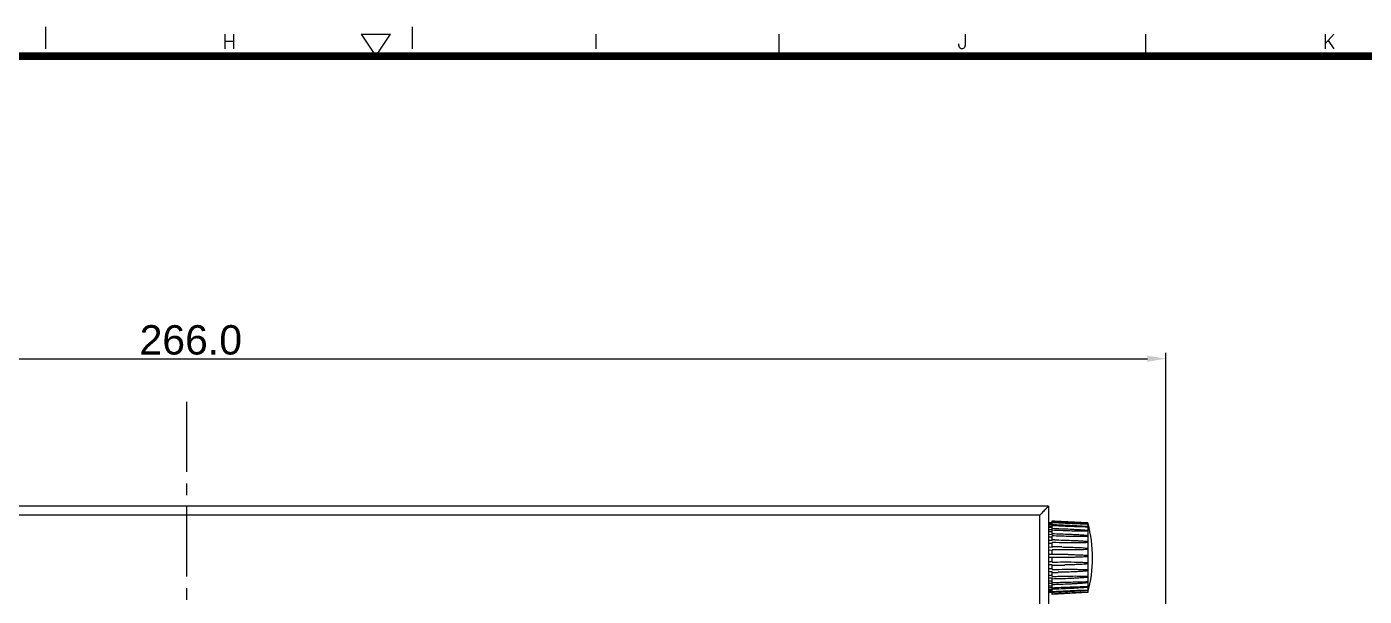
# Model space of a CAD drawing. Extents: x -329 to 5579, y -1951 to 3105.
# Drawn here: x 3010.4 to 3192.8, y -1471 to -1393.4 of the extents above; entities that cross this region are included whole.
import ezdxf
from ezdxf.enums import TextEntityAlignment as Align

# ---------------------------------------------------------------- set-up
doc = ezdxf.new("R2010")
doc.units = 0
doc.header["$PDMODE"] = 3
doc.header["$PDSIZE"] = 1.5
doc.linetypes.add('CENTER', pattern=[17.8, 10.75, -2.35, 2.35, -2.35])
doc.linetypes.add('CENTER2', pattern=[28.575, 19.05, -3.175, 3.175, -3.175])
doc.layers.get('0').update_dxf_attribs({"linetype": 'CONTINUOUS'})
doc.layers.get('DEFPOINTS').update_dxf_attribs({"linetype": 'CONTINUOUS'})
for name, color, linetype in [('3', 112, 'CENTER'), ('DIM', 1, 'CONTINUOUS'), ('KNOB_STOP-M3DXF_CONTINUOUS', 7, 'CONTINUOUS'), ('PANEL_TOP130DXF_CONTINUOUS', 7, 'CONTINUOUS')]:
    doc.layers.add(name, color=color, linetype=linetype)
doc.styles.add('OMI-1', font='arial.ttf', dxfattribs={"oblique": 1})
doc.styles.add('SIM', font='simplex')
doc.dimstyles.new('1', dxfattribs={"dimtxt": 4, "dimasz": 2.5, "dimexe": 0.8, "dimexo": 0.3, "dimgap": 0.5, "dimtad": 1, "dimtoh": 1, "dimdec": 1, "dimzin": 0, "dimtxsty": 'OMI-1', "dimcen": 0, "dimclrd": 256, "dimclre": 256, "dimclrt": 256, "dimazin": 3, "dimtfac": 0.8, "dimtdec": 1, "dimtix": 1, "dimtmove": 0, "dimatfit": 3, "dimtolj": 1, "dimtzin": 0})

# ---------------------------------------------------------------- blocks, each defined once
blk = doc.blocks.new('*D7087')
at = {"layer": 'DEFPOINTS', "color": 0}
for p in [(3165.7, -1438.61), (2899.7, -1477.22), (3165.7, -1477.22)]:
    blk.add_point(p, dxfattribs=at)
at = {"layer": 'DIM'}
for p, q in [((2899.7, -1476.92), (2899.7, -1437.81)), ((2902.2, -1438.61), (3163.2, -1438.61)), ((3165.7, -1476.92), (3165.7, -1437.81))]:
    blk.add_line(p, q, dxfattribs=at)
for points in [[(2902.2, -1438.19), (2902.2, -1439.03), (2899.7, -1438.61)], [(3163.2, -1439.03), (3163.2, -1438.19), (3165.7, -1438.61)]]:
    blk.add_solid(points, dxfattribs=at)
at = {"layer": 'DIM', "insert": (3032.7, -1436.07), "char_height": 4, "attachment_point": 5, "style": 'OMI-1'}
blk.add_mtext('\\A1;266.0', dxfattribs=at)

msp = doc.modelspace()

# ---------------------------------------------------------------- linework, layer by layer
for p, q in [((3012.98, -1396.39), (3012.98, -1393.39)), ((3062.98, -1396.39), (3062.98, -1393.39)), ((3055.98, -1394.39), (3057.98, -1397.39)), ((3055.98, -1394.39), (3059.98, -1394.39)), ((3057.98, -1397.39), (3059.98, -1394.39)), ((3112.98, -1397.39), (3112.98, -1394.39)), ((3162.98, -1397.39), (3162.98, -1394.39))]:
    msp.add_line(p, q)
at = {"const_width": 1}
msp.add_lwpolyline([(3462.98, -1397.39), (2662.98, -1397.39), (2662.98, -1947.39), (3462.98, -1947.39)], close=True, dxfattribs=at)
at = {"layer": '3', "linetype": 'CENTER2', "ltscale": 0.5}
msp.add_line((3032.2, -1882.63), (3032.2, -1444.18), dxfattribs=at)
at = {"layer": 'KNOB_STOP-M3DXF_CONTINUOUS', "color": 7, "linetype": 'CONTINUOUS'}
for p, q in [((3150.2, -1460.97), (3149.7, -1460.97)), ((3150.2, -1461.92), (3150.2, -1460.72)), ((3155.07, -1460.98), (3155.07, -1460.98)), ((3155.07, -1460.98), (3155.08, -1461)), ((3155.07, -1460.99), (3155.07, -1461.12)), ((3150.2, -1461), (3149.7, -1461)), ((3150.2, -1461.09), (3149.7, -1461.09)), ((3150.2, -1461.2), (3149.7, -1461.2)), ((3150.2, -1461.41), (3149.7, -1461.41)), ((3150.2, -1461.6), (3149.7, -1461.6)), ((3150.2, -1461.92), (3149.7, -1461.91)), ((3150.2, -1462.18), (3149.7, -1462.18)), ((3150.2, -1462.59), (3149.7, -1462.58)), ((3150.2, -1462.59), (3150.2, -1461.98)), ((3150.2, -1463.4), (3150.2, -1462.75)), ((3155.07, -1462.1), (3154.98, -1462.11)), ((3155.07, -1461.17), (3155.07, -1461.46)), ((3155.07, -1461.54), (3155.07, -1461.99)), ((3155.07, -1462.1), (3155.07, -1462.68)), ((3150.2, -1462.91), (3149.7, -1462.92)), ((3150.2, -1463.4), (3149.7, -1463.39)), ((3150.2, -1463.77), (3149.7, -1463.78)), ((3150.2, -1464.31), (3149.7, -1464.3)), ((3150.2, -1464.31), (3150.2, -1463.65)), ((3155.07, -1462.82), (3155.07, -1463.5)), ((3155.07, -1463.67), (3155.07, -1464.42)), ((3155.07, -1464.6), (3155.07, -1465.4)), ((3150.2, -1464.71), (3149.7, -1464.72)), ((3150.2, -1465.29), (3149.7, -1465.28)), ((3150.2, -1465.7), (3149.7, -1465.71)), ((3150.2, -1466.28), (3149.7, -1466.27)), ((3150.2, -1465.27), (3150.2, -1464.65)), ((3150.2, -1466.32), (3150.2, -1465.69)), ((3155.07, -1465.58), (3155.07, -1466.39)), ((3150.2, -1466.68), (3149.7, -1466.69)), ((3150.2, -1467.25), (3149.7, -1467.24)), ((3150.2, -1467.63), (3149.7, -1467.64)), ((3150.2, -1468.15), (3149.7, -1468.14)), ((3150.2, -1467.34), (3150.2, -1466.68)), ((3150.2, -1468.29), (3150.2, -1467.63)), ((3155.07, -1466.57), (3155.07, -1467.35)), ((3155.07, -1467.52), (3155.07, -1468.24)), ((3150.2, -1468.49), (3149.7, -1468.5)), ((3150.2, -1468.94), (3149.7, -1468.94)), ((3150.2, -1469.23), (3149.7, -1469.24)), ((3150.2, -1469.6), (3149.7, -1469.59)), ((3150.2, -1469.82), (3149.7, -1469.83)), ((3150.2, -1470.08), (3149.7, -1470.08)), ((3150.2, -1469.12), (3150.2, -1468.49)), ((3150.2, -1469.81), (3150.2, -1469.23)), ((3150.2, -1470.72), (3150.2, -1469.82)), ((3155.07, -1468.4), (3155.07, -1469.02)), ((3155.07, -1469.15), (3155.07, -1469.66)), ((3155.07, -1469.66), (3155.07, -1469.66)), ((3155.07, -1469.76), (3155.07, -1470.12)), ((3150.2, -1470.23), (3149.7, -1470.23)), ((3150.2, -1470.38), (3149.7, -1470.38)), ((3150.2, -1470.44), (3149.7, -1470.44)), ((3150.2, -1470.47), (3149.7, -1470.47)), ((3155.07, -1470.47), (3150.2, -1470.72)), ((3155.07, -1470.19), (3155.07, -1470.4)), ((3155.07, -1470.42), (3155.07, -1470.47))]:
    msp.add_line(p, q, dxfattribs=at)
for centre, radius, start, end in [((3137.5, -1465.72), 18.2, 344.8926, 14.9859), ((3154.17, -1461.31), 0.919, 11.0011, 11.7658), ((3148.98, -1553.61), 90.33, 88.9988, 89.2284), ((3149.99, -1550.85), 86.6, 88.992, 89.8638), ((3150.95, -1548.15), 82.88, 88.998, 90.5177), ((3150.44, -1381.87), 84.86, 269.8356, 271.008), ((3149.46, -1379.09), 88.64, 270.4804, 271.0045), ((3154.57, -1483.58), 14.56, 88.0477, 89.0475), ((3153.97, -1470.17), 1.13, 346.9987, 347.5594)]:
    msp.add_arc(centre, radius, start, end, dxfattribs=at)
for points, knots in [([(3150.2, -1460.72), (3151.01, -1460.76), (3152.23, -1460.83), (3153.85, -1460.91), (3154.67, -1460.96), (3155.07, -1460.98)], [0, 0, 0, 0, 0.500254, 0.750309, 1, 1, 1, 1]), ([(3155.07, -1460.99), (3154.67, -1460.97), (3153.85, -1460.93), (3152.23, -1460.85), (3151.01, -1460.79), (3150.2, -1460.74)], [0, 0, 0, 0, 0.249638, 0.499688, 1, 1, 1, 1]), ([(3150.2, -1460.85), (3150.61, -1460.87), (3151.42, -1460.91), (3152.64, -1460.97), (3153.65, -1461.03), (3154.46, -1461.08), (3154.87, -1461.1), (3155.07, -1461.12)], [0, 0, 0, 0, 0.250047, 0.500131, 0.750194, 0.875172, 1, 1, 1, 1]), ([(3155.07, -1461.17), (3154.87, -1461.16), (3154.46, -1461.15), (3153.65, -1461.12), (3152.64, -1461.08), (3151.42, -1461.02), (3150.61, -1460.98), (3150.2, -1460.95)], [0, 0, 0, 0, 0.124666, 0.249569, 0.499605, 0.749773, 1, 1, 1, 1]), ([(3155.08, -1461.01), (3155.08, -1461.01), (3155.08, -1461.01), (3155.08, -1461.01), (3155.08, -1461.01), (3155.08, -1461.01), (3155.07, -1461), (3155.07, -1460.99), (3155.07, -1460.99)], [0, 0, 0, 0, 0.018842, 0.068589, 0.149563, 0.261594, 0.575374, 1, 1, 1, 1]), ([(3150.2, -1461.18), (3150.61, -1461.2), (3151.42, -1461.24), (3152.64, -1461.3), (3153.65, -1461.36), (3154.46, -1461.41), (3154.87, -1461.44), (3155.07, -1461.46)], [0, 0, 0, 0, 0.24997, 0.50001, 0.750074, 0.875085, 1, 1, 1, 1]), ([(3155.07, -1461.54), (3154.87, -1461.54), (3154.46, -1461.54), (3153.65, -1461.52), (3152.64, -1461.48), (3151.42, -1461.43), (3150.61, -1461.39), (3150.2, -1461.37)], [0, 0, 0, 0, 0.124656, 0.249545, 0.499566, 0.749741, 1, 1, 1, 1]), ([(3150.2, -1461.72), (3150.61, -1461.73), (3151.42, -1461.77), (3152.43, -1461.81), (3153.25, -1461.86), (3153.86, -1461.89), (3154.46, -1461.93), (3154.87, -1461.97), (3155.07, -1461.99)], [0, 0, 0, 0, 0.24991, 0.499909, 0.624934, 0.749969, 0.875006, 1, 1, 1, 1]), ([(3154.98, -1462.11), (3154.78, -1462.11), (3154.38, -1462.11), (3153.59, -1462.1), (3152.59, -1462.08), (3151.4, -1462.04), (3150.6, -1462), (3150.2, -1461.98)], [0, 0, 0, 0, 0.124723, 0.249618, 0.499615, 0.74976, 1, 1, 1, 1]), ([(3150.2, -1462.43), (3150.61, -1462.44), (3151.42, -1462.47), (3152.43, -1462.51), (3153.25, -1462.55), (3153.86, -1462.58), (3154.46, -1462.62), (3154.87, -1462.66), (3155.07, -1462.68)], [0, 0, 0, 0, 0.249878, 0.499848, 0.624864, 0.749898, 0.874949, 1, 1, 1, 1]), ([(3154.6, -1462.84), (3154.23, -1462.84), (3153.5, -1462.84), (3152.03, -1462.82), (3150.93, -1462.78), (3150.2, -1462.75)], [0, 0, 0, 0, 0.249769, 0.499748, 1, 1, 1, 1]), ([(3155.07, -1461.13), (3155.07, -1461.14), (3155.08, -1461.15), (3155.08, -1461.16), (3155.08, -1461.17), (3155.08, -1461.18), (3155.08, -1461.18)], [0, 0, 0, 0, 0.422755, 0.736038, 0.927964, 1, 1, 1, 1]), ([(3155.08, -1461.18), (3155.08, -1461.18), (3155.07, -1461.17), (3155.07, -1461.17), (3155.07, -1461.17)], [0, 0, 0, 0, 0.306244, 1, 1, 1, 1]), ([(3155.07, -1461.46), (3155.07, -1461.46), (3155.07, -1461.48), (3155.08, -1461.49), (3155.08, -1461.5)], [0, 0, 0, 0, 0.26972, 1, 1, 1, 1]), ([(3155.08, -1461.5), (3155.08, -1461.51), (3155.08, -1461.52), (3155.08, -1461.54), (3155.08, -1461.54), (3155.08, -1461.55), (3155.07, -1461.55)], [0, 0, 0, 0, 0.716718, 0.826695, 0.908292, 1, 1, 1, 1]), ([(3155.07, -1461.55), (3155.07, -1461.55), (3155.07, -1461.55), (3155.07, -1461.54), (3155.07, -1461.54)], [0, 0, 0, 0, 0.69084, 1, 1, 1, 1]), ([(3155.07, -1461.99), (3155.07, -1462), (3155.08, -1462.03), (3155.08, -1462.07), (3155.08, -1462.09), (3155.07, -1462.1), (3155.07, -1462.1)], [0, 0, 0, 0, 0.378718, 0.687424, 0.897059, 1, 1, 1, 1]), ([(3155.07, -1462.68), (3155.07, -1462.69), (3155.08, -1462.72), (3155.08, -1462.77), (3155.08, -1462.8), (3155.07, -1462.82), (3155.07, -1462.82)], [0, 0, 0, 0, 0.331586, 0.625632, 0.854082, 1, 1, 1, 1]), ([(3155.08, -1461), (3155.08, -1461.01), (3155.08, -1461.01), (3155.08, -1461.01), (3155.08, -1461.01), (3155.08, -1461.01), (3155.08, -1461.01)], [0, 0, 0, 0, 0.436263, 0.749621, 0.937726, 1, 1, 1, 1]), ([(3154.11, -1463.7), (3153.78, -1463.71), (3153.13, -1463.71), (3151.83, -1463.7), (3150.85, -1463.68), (3150.2, -1463.65)], [0, 0, 0, 0, 0.24988, 0.499859, 1, 1, 1, 1]), ([(3150.56, -1463.29), (3150.94, -1463.3), (3151.69, -1463.32), (3152.63, -1463.35), (3153.38, -1463.38), (3153.95, -1463.41), (3154.51, -1463.45), (3154.88, -1463.48), (3155.07, -1463.5)], [0, 0, 0, 0, 0.249888, 0.499847, 0.624855, 0.749881, 0.874928, 1, 1, 1, 1]), ([(3151.52, -1464.26), (3151.81, -1464.27), (3152.41, -1464.28), (3153.3, -1464.31), (3154.04, -1464.34), (3154.63, -1464.38), (3154.92, -1464.41), (3155.07, -1464.42)], [0, 0, 0, 0, 0.24993, 0.499898, 0.749912, 0.874943, 1, 1, 1, 1]), ([(3155.07, -1464.6), (3154.94, -1464.61), (3154.68, -1464.63), (3154.15, -1464.65), (3153.76, -1464.66), (3153.5, -1464.66)], [0, 0, 0, 0, 0.249899, 0.499891, 1, 1, 1, 1]), ([(3155.07, -1463.67), (3154.91, -1463.68), (3154.59, -1463.69), (3154.27, -1463.7), (3154.11, -1463.7)], [0, 0, 0, 0, 0.499796, 1, 1, 1, 1]), ([(3155.07, -1463.5), (3155.08, -1463.53), (3155.08, -1463.58), (3155.08, -1463.63), (3155.07, -1463.66), (3155.07, -1463.67)], [0, 0, 0, 0, 0.579301, 0.820657, 1, 1, 1, 1]), ([(3155.07, -1464.42), (3155.08, -1464.45), (3155.08, -1464.5), (3155.08, -1464.56), (3155.07, -1464.59), (3155.07, -1464.6)], [0, 0, 0, 0, 0.541454, 0.792945, 1, 1, 1, 1]), ([(3153.5, -1464.66), (3152.95, -1464.67), (3151.85, -1464.68), (3150.75, -1464.66), (3150.2, -1464.65)], [0, 0, 0, 0, 0.49994, 1, 1, 1, 1]), ([(3152.77, -1465.68), (3152.34, -1465.69), (3151.49, -1465.7), (3150.63, -1465.69), (3150.2, -1465.69)], [0, 0, 0, 0, 0.499999, 1, 1, 1, 1]), ([(3150.2, -1466.32), (3150.7, -1466.31), (3151.69, -1466.3), (3152.68, -1466.3), (3153.18, -1466.31)], [0, 0, 0, 0, 0.500029, 1, 1, 1, 1]), ([(3152.4, -1465.28), (3152.62, -1465.29), (3153.07, -1465.3), (3153.74, -1465.32), (3154.29, -1465.34), (3154.74, -1465.37), (3154.96, -1465.39), (3155.07, -1465.4)], [0, 0, 0, 0, 0.24998, 0.49997, 0.749971, 0.874983, 1, 1, 1, 1]), ([(3155.07, -1465.58), (3154.88, -1465.6), (3154.5, -1465.63), (3153.92, -1465.65), (3153.35, -1465.67), (3152.96, -1465.68), (3152.77, -1465.68)], [0, 0, 0, 0, 0.249984, 0.499983, 0.74999, 1, 1, 1, 1]), ([(3153.18, -1466.31), (3153.49, -1466.32), (3153.97, -1466.33), (3154.6, -1466.36), (3154.91, -1466.38), (3155.07, -1466.39)], [0, 0, 0, 0, 0.500064, 0.750059, 1, 1, 1, 1]), ([(3155.07, -1465.4), (3155.08, -1465.43), (3155.08, -1465.49), (3155.08, -1465.55), (3155.07, -1465.58)], [0, 0, 0, 0, 0.507692, 1, 1, 1, 1]), ([(3155.07, -1466.39), (3155.08, -1466.42), (3155.08, -1466.48), (3155.08, -1466.54), (3155.07, -1466.57)], [0, 0, 0, 0, 0.474184, 1, 1, 1, 1]), ([(3150.2, -1467.34), (3150.81, -1467.32), (3151.72, -1467.3), (3152.93, -1467.3), (3153.54, -1467.3), (3153.84, -1467.31)], [0, 0, 0, 0, 0.500098, 0.750082, 1, 1, 1, 1]), ([(3150.2, -1468.29), (3150.9, -1468.26), (3151.94, -1468.23), (3153.34, -1468.21), (3154.04, -1468.22), (3154.39, -1468.22)], [0, 0, 0, 0, 0.500198, 0.750175, 1, 1, 1, 1]), ([(3155.07, -1467.52), (3154.9, -1467.54), (3154.56, -1467.57), (3154.06, -1467.6), (3153.55, -1467.63), (3152.87, -1467.66), (3152.03, -1467.69), (3151.35, -1467.71), (3151.01, -1467.71)], [0, 0, 0, 0, 0.125068, 0.250108, 0.375129, 0.500132, 0.750094, 1, 1, 1, 1]), ([(3155.07, -1466.57), (3154.94, -1466.59), (3154.68, -1466.61), (3154.16, -1466.64), (3153.51, -1466.67), (3152.72, -1466.7), (3152.2, -1466.71), (3151.94, -1466.71)], [0, 0, 0, 0, 0.125041, 0.250064, 0.500072, 0.750049, 1, 1, 1, 1]), ([(3153.84, -1467.31), (3154.05, -1467.31), (3154.46, -1467.32), (3154.87, -1467.34), (3155.07, -1467.35)], [0, 0, 0, 0, 0.500169, 1, 1, 1, 1]), ([(3155.07, -1467.35), (3155.07, -1467.36), (3155.08, -1467.39), (3155.08, -1467.45), (3155.08, -1467.49), (3155.07, -1467.52)], [0, 0, 0, 0, 0.192638, 0.438893, 1, 1, 1, 1]), ([(3155.07, -1468.24), (3155.07, -1468.25), (3155.08, -1468.27), (3155.08, -1468.31), (3155.08, -1468.35), (3155.07, -1468.38), (3155.07, -1468.4)], [0, 0, 0, 0, 0.162279, 0.39711, 0.685545, 1, 1, 1, 1]), ([(3155.07, -1468.4), (3154.87, -1468.42), (3154.46, -1468.45), (3153.86, -1468.49), (3153.25, -1468.53), (3152.43, -1468.57), (3151.42, -1468.6), (3150.61, -1468.62), (3150.2, -1468.63)], [0, 0, 0, 0, 0.125067, 0.25012, 0.375152, 0.500164, 0.750127, 1, 1, 1, 1]), ([(3150.2, -1469.12), (3150.59, -1469.1), (3151.35, -1469.07), (3152.51, -1469.04), (3153.47, -1469.02), (3154.24, -1469.01), (3154.63, -1469.01), (3154.82, -1469.02)], [0, 0, 0, 0, 0.250205, 0.50032, 0.750304, 0.875211, 1, 1, 1, 1]), ([(3155.07, -1469.15), (3154.87, -1469.17), (3154.46, -1469.21), (3153.86, -1469.25), (3153.25, -1469.29), (3152.43, -1469.33), (3151.42, -1469.37), (3150.61, -1469.4), (3150.2, -1469.41)], [0, 0, 0, 0, 0.125024, 0.250069, 0.375104, 0.500125, 0.750109, 1, 1, 1, 1]), ([(3150.2, -1469.81), (3150.61, -1469.79), (3151.42, -1469.75), (3152.43, -1469.71), (3153.25, -1469.69), (3153.85, -1469.67), (3154.46, -1469.66), (3154.87, -1469.66), (3155.07, -1469.66)], [0, 0, 0, 0, 0.250263, 0.500434, 0.625468, 0.750448, 0.875336, 1, 1, 1, 1]), ([(3155.07, -1469.76), (3154.87, -1469.78), (3154.46, -1469.81), (3153.86, -1469.85), (3153.25, -1469.89), (3152.43, -1469.93), (3151.42, -1469.98), (3150.61, -1470.02), (3150.2, -1470.03)], [0, 0, 0, 0, 0.124954, 0.249978, 0.375012, 0.500041, 0.750061, 1, 1, 1, 1]), ([(3155.07, -1469.02), (3155.07, -1469.03), (3155.08, -1469.03), (3155.08, -1469.05), (3155.08, -1469.07), (3155.08, -1469.11), (3155.07, -1469.14), (3155.07, -1469.15)], [0, 0, 0, 0, 0.051206, 0.125213, 0.344418, 0.645541, 1, 1, 1, 1]), ([(3155.07, -1469.66), (3155.08, -1469.66), (3155.08, -1469.67), (3155.08, -1469.68), (3155.08, -1469.69), (3155.08, -1469.72), (3155.07, -1469.75), (3155.07, -1469.76)], [0, 0, 0, 0, 0.086276, 0.171559, 0.286976, 0.600517, 1, 1, 1, 1]), ([(3150.2, -1470.32), (3150.61, -1470.3), (3151.42, -1470.26), (3152.64, -1470.2), (3153.65, -1470.16), (3154.46, -1470.14), (3154.87, -1470.13), (3155.07, -1470.12)], [0, 0, 0, 0, 0.250246, 0.500419, 0.750448, 0.875343, 1, 1, 1, 1]), ([(3155.07, -1470.19), (3154.87, -1470.21), (3154.46, -1470.23), (3153.65, -1470.29), (3152.64, -1470.34), (3151.42, -1470.41), (3150.61, -1470.45), (3150.2, -1470.47)], [0, 0, 0, 0, 0.124868, 0.249862, 0.499926, 0.74999, 1, 1, 1, 1]), ([(3150.2, -1470.63), (3150.61, -1470.6), (3151.42, -1470.56), (3152.64, -1470.5), (3153.65, -1470.45), (3154.46, -1470.42), (3154.87, -1470.4), (3155.07, -1470.4)], [0, 0, 0, 0, 0.250198, 0.500355, 0.750399, 0.875314, 1, 1, 1, 1]), ([(3155.07, -1470.42), (3154.87, -1470.44), (3154.46, -1470.46), (3153.65, -1470.51), (3152.64, -1470.56), (3151.42, -1470.63), (3150.61, -1470.67), (3150.2, -1470.69)], [0, 0, 0, 0, 0.124782, 0.249742, 0.499802, 0.74991, 1, 1, 1, 1]), ([(3155.07, -1470.12), (3155.07, -1470.12), (3155.07, -1470.12), (3155.08, -1470.12), (3155.08, -1470.12)], [0, 0, 0, 0, 0.646077, 1, 1, 1, 1]), ([(3155.08, -1470.16), (3155.08, -1470.17), (3155.07, -1470.17), (3155.07, -1470.18), (3155.07, -1470.19)], [0, 0, 0, 0, 0.233957, 1, 1, 1, 1]), ([(3155.07, -1470.4), (3155.07, -1470.39), (3155.07, -1470.39), (3155.08, -1470.38), (3155.08, -1470.38), (3155.08, -1470.38), (3155.08, -1470.38)], [0, 0, 0, 0, 0.415897, 0.724191, 0.918736, 1, 1, 1, 1]), ([(3155.08, -1470.38), (3155.08, -1470.38), (3155.08, -1470.38), (3155.08, -1470.39), (3155.08, -1470.4), (3155.07, -1470.41), (3155.07, -1470.41)], [0, 0, 0, 0, 0.065803, 0.256856, 0.571451, 1, 1, 1, 1]), ([(3155.08, -1470.12), (3155.08, -1470.12), (3155.08, -1470.12), (3155.08, -1470.13), (3155.08, -1470.15), (3155.08, -1470.16), (3155.08, -1470.16)], [0, 0, 0, 0, 0.080706, 0.271543, 0.581183, 1, 1, 1, 1])]:
    msp.add_open_spline(points, degree=3, knots=knots, dxfattribs=at)
for points in [[(3155.07, -1462.82), (3154.91, -1462.83), (3154.76, -1462.83), (3154.6, -1462.84)], [(3154.39, -1468.22), (3154.61, -1468.23), (3154.84, -1468.23), (3155.07, -1468.24)]]:
    msp.add_open_spline(points, degree=3, dxfattribs=at)
at = {"layer": 'PANEL_TOP130DXF_CONTINUOUS', "color": 7, "linetype": 'CONTINUOUS'}
for p, q in [((3149.7, -1458.72), (2914.7, -1458.72)), ((3149.7, -1458.72), (3148.5, -1459.92)), ((3149.55, -1458.87), (3149.49, -1458.94)), ((3149.69, -1458.73), (3149.55, -1458.87)), ((3149.7, -1458.72), (3149.69, -1458.73)), ((3149.7, -1458.72), (3149.7, -1568.72)), ((3148.5, -1459.92), (2915.9, -1459.92)), ((3148.5, -1568.72), (3148.5, -1459.92))]:
    msp.add_line(p, q, dxfattribs=at)
msp.add_lwpolyline([(3149.41, -1459.01), (3149.32, -1459.1), (3149.23, -1459.19), (3149.13, -1459.3), (3149.01, -1459.41), (3148.9, -1459.53), (3148.77, -1459.65), (3148.64, -1459.78), (3148.5, -1459.92)], dxfattribs=at)

# ---------------------------------------------------------------- texts
at = {"style": 'SIM'}
for s, p in [('H', (3037.98, -1396.39)), ('I', (3087.98, -1396.39)), ('J', (3137.98, -1396.39)), ('K', (3187.98, -1396.39))]:
    msp.add_text(s, height=2, dxfattribs=at).set_placement(p, align=Align.CENTER)

# ---------------------------------------------------------------- dimensions: what is measured, and where the dimension line sits
at = {"layer": 'DIM'}
dim = msp.add_linear_dim(base=(3165.7, -1438.61), p1=(2899.7, -1477.22), p2=(3165.7, -1477.22), dimstyle='1', dxfattribs=at)
dim.commit()
dim.dimension.update_dxf_attribs({"geometry": '*D7087', "text_midpoint": (3032.7, -1436.07)})

doc.saveas('drawing.dxf')
